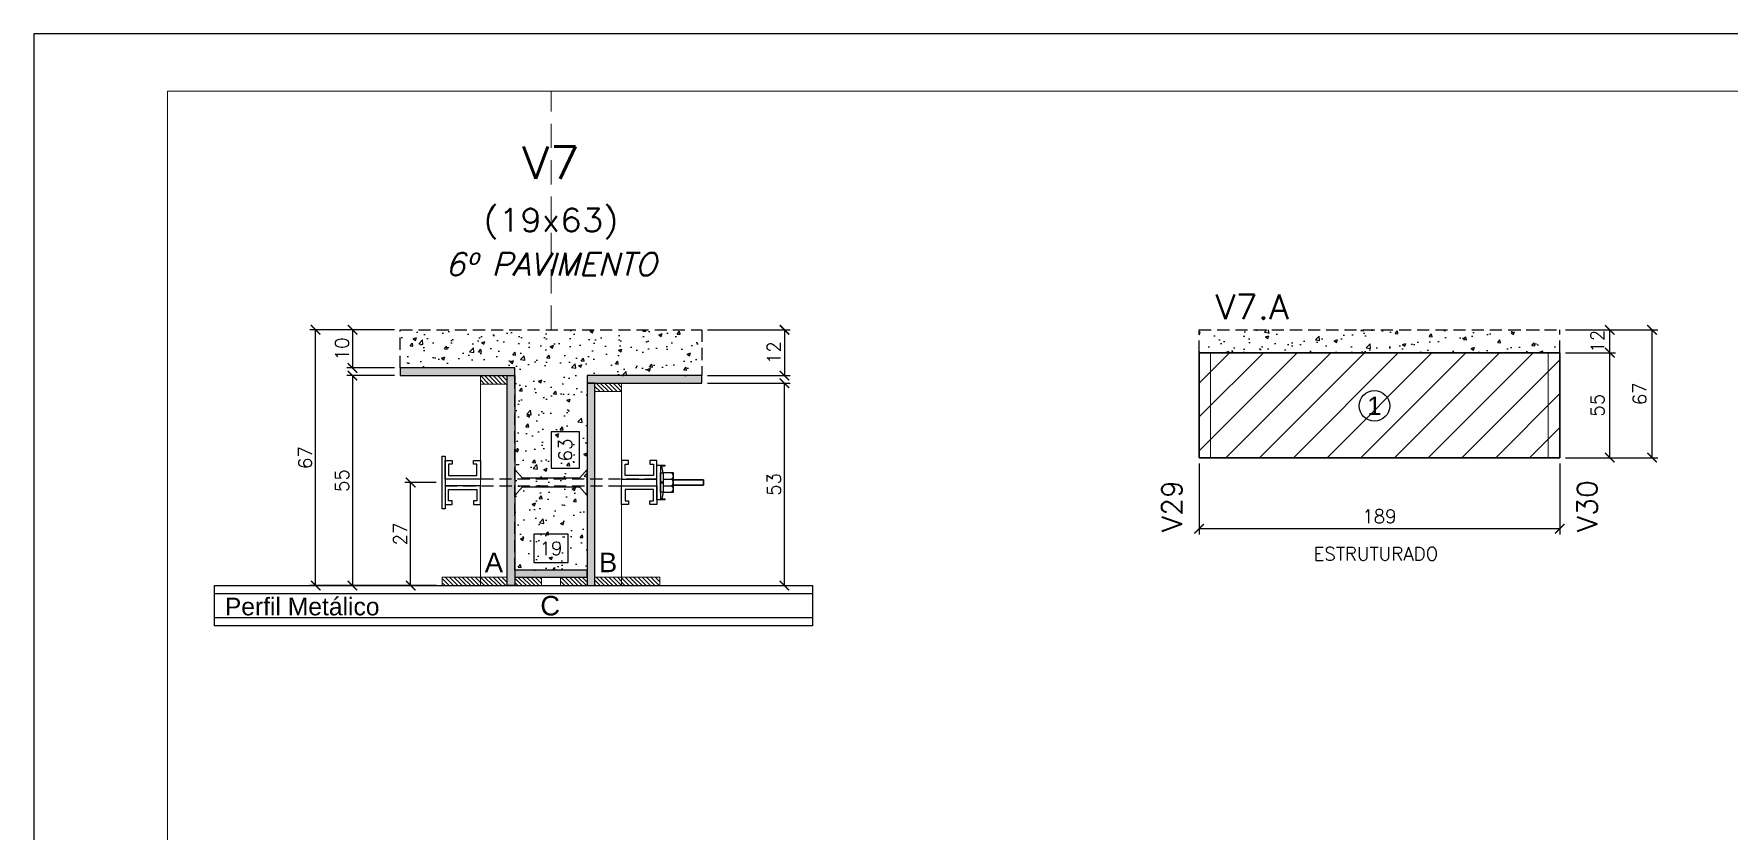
# Model space of a CAD drawing. Extents: x -23436 to 4767, y -4638 to 9755.
# Drawn here: x -20676 to -19788, y 3565 to 3982 of the extents above; entities that cross this region are included whole.
import ezdxf
from ezdxf.enums import TextEntityAlignment as Align

# ---------------------------------------------------------------- set-up
doc = ezdxf.new("R2010")
doc.units = 0
doc.header["$PDMODE"] = 2
doc.header["$PDSIZE"] = 10
doc.linetypes.add('CABLIN', pattern=[0.35, 0.25, -0.1])
doc.linetypes.add('HIDDEN', pattern=[9.525, 6.35, -3.175])
doc.layers.get('0').update_dxf_attribs({"lineweight": 13})
doc.layers.get('Defpoints').update_dxf_attribs({"lineweight": 13})
for name, color, linetype in [('Barra de Ancoragem', 20, 'Continuous'), ('Concreto', 250, 'HIDDEN'), ('Cota', 4, 'Continuous'), ('Cota Seção (2x)', 4, 'Continuous'), ('Hachura', 252, 'CABLIN'), ('MB Logo', 255, 'Continuous'), ('Painéis', 200, 'Continuous'), ('Perfil Metálico', 224, 'Continuous'), ('Reaproveitamento', 251, 'Continuous'), ('Romaneio', 10, 'Continuous'), ('Texto de Titulo', 7, 'Continuous'), ('Texto Qtd Sarr', 242, 'Continuous'), ('Tubo de PVC', 51, 'Continuous')]:
    doc.layers.add(name, color=color, linetype=linetype)
for name, color, linetype, lineweight in [('FOLHA MB', 7, 'Continuous', 13), ('Madeira', 100, 'Continuous', 13), ('Sarr 2.2x7', 40, 'Continuous', 9), ('Texto Seção', 7, 'Continuous', 15)]:
    doc.layers.add(name, color=color, linetype=linetype, lineweight=lineweight)
doc.layers.add('Laje_Perimetro', color=7, linetype='Continuous', plot=False)
doc.styles.add('ARIAL', font='arial.ttf', dxfattribs={"oblique": 15, "height": 25})
doc.styles.add('REGUA-120', font='ROMANS.shx', dxfattribs={"height": 15})
doc.styles.add('ROMANS', font='romans.shx')
doc.dimstyles.new('Cota Paínel', dxfattribs={"dimtxt": 7, "dimasz": 5, "dimexe": 3, "dimexo": 3, "dimgap": 3, "dimtad": 1, "dimdec": 1, "dimzin": 12, "dimdsep": 46, "dimtxsty": 'ROMANS', "dimblk": 'ARCHTICK', "dimcen": 0, "dimclrd": 4, "dimclre": 4, "dimclrt": 1, "dimadec": 1, "dimazin": 3, "dimtfac": 1, "dimtdec": 1, "dimtmove": 0, "dimatfit": 3, "dimldrblk": 'OBLIQUE', "dimfxl": 1, "dimtolj": 1, "dimtzin": 12, "dimarcsym": 0})
doc.dimstyles.new('Cota Seção (2x)', dxfattribs={"dimtxt": 7, "dimasz": 5, "dimexe": 3, "dimexo": 3, "dimgap": 2, "dimtad": 3, "dimdec": 1, "dimlfac": 0.5, "dimzin": 12, "dimdsep": 46, "dimtxsty": 'ROMANS', "dimblk": 'ARCHTICK', "dimcen": 0, "dimclrd": 4, "dimclre": 4, "dimclrt": 1, "dimadec": 1, "dimazin": 3, "dimtfac": 1, "dimtdec": 1, "dimtmove": 0, "dimatfit": 3, "dimldrblk": 'OBLIQUE', "dimfxl": 1, "dimtolj": 1, "dimtzin": 12, "dimarcsym": 0})
doc.dimstyles.new('Cota Seção interna', dxfattribs={"dimtxt": 7, "dimasz": 6, "dimexe": 0.18, "dimexo": 2, "dimgap": -4, "dimtad": 3, "dimdec": 1, "dimlfac": 0.5, "dimzin": 12, "dimdsep": 46, "dimtxsty": 'ROMANS', "dimblk": 'ARCHTICK', "dimcen": 0.09, "dimse1": 1, "dimse2": 1, "dimsd1": 1, "dimsd2": 1, "dimclrd": 180, "dimclre": 5, "dimclrt": 1, "dimadec": 0, "dimazin": 3, "dimtfac": 1, "dimtdec": 1, "dimtofl": 0, "dimtmove": 0, "dimatfit": 3, "dimldrblk": 'ARCHTICK', "dimfxl": 1, "dimtolj": 1, "dimtzin": 0, "dimarcsym": 0})
pattern_1 = [(315, (2532.2894, -4536.3843), (1.12253202, 1.12253202), [])]
pattern_2 = [(315, (2532.2894, -4609.9843), (1.12253202, 1.12253202), [])]

# ---------------------------------------------------------------- blocks, each defined once
blk = doc.blocks.new('A$C169d8357')
at = {"layer": 'FOLHA MB', "color": 1}
for points in [[(0, 1199.94), (0, 149.94), (1485.02, 149.94), (1485.02, 1199.94)], [(70, 1169.94), (70, 179.94), (1455.02, 179.94), (1455.02, 1169.94)]]:
    blk.add_lwpolyline(points, close=True, dxfattribs=at)
blk = doc.blocks.new('titulo1')
at = {"layer": 'Defpoints', "color": 252, "linetype": 'HIDDEN', "ltscale": 2}
blk.add_line((0, 0), (0, 125), dxfattribs=at)
at = {"layer": 'Defpoints', "style": 'ROMANS', "oblique": 15}
blk.add_attdef('FOLHA', text='', height=10, dxfattribs=at).set_placement((0, 15.58), align=Align.MIDDLE_CENTER)
at = {"layer": 'Texto Qtd Sarr', "color": 3, "style": 'ROMANS', "oblique": 15}
for tag, height, p in [('TITULO', 17, (0, 71.45)), ('SEÇÃO', 12, (0, 41.55))]:
    blk.add_attdef(tag, text='', height=height, dxfattribs=at).set_placement(p, align=Align.MIDDLE_CENTER)
blk = doc.blocks.new('*D466')
at = {"layer": 'Cota Seção (2x)', "color": 180, "lineweight": -2, "transparency": 16777216}
for p, q in [((-20396.33, 3720.26), (-20414.33, 3720.26)), ((-20414.33, 3720.26), (-20414.33, 3705.26)), ((-20396.33, 3705.26), (-20396.33, 3720.26)), ((-20414.33, 3705.26), (-20396.33, 3705.26))]:
    blk.add_line(p, q, dxfattribs=at)
at = {"layer": 'Defpoints', "color": 0, "transparency": 16777216}
for p in [(-20424.33, 3701.26), (-20386.33, 3701.26), (-20386.33, 3701.26)]:
    blk.add_point(p, dxfattribs=at)
at = {"layer": 'Cota Seção (2x)', "color": 1, "transparency": 16777216, "insert": (-20405.33, 3712.76), "char_height": 7, "attachment_point": 5, "style": 'ROMANS'}
blk.add_mtext('\\A1;19', dxfattribs=at)
blk = doc.blocks.new('_ArchTick')
at = {"color": 0, "linetype": 'ByBlock', "const_width": 0.15}
blk.add_lwpolyline([(-0.5, -0.5), (0.5, 0.5)], dxfattribs=at)
blk = doc.blocks.new('*D467')
at = {"layer": 'Cota', "color": 4, "lineweight": -2, "transparency": 16777216}
for p, q in [((-20323.33, 3827.26), (-20279.96, 3827.26)), ((-20282.96, 3827.26), (-20282.96, 3803.26)), ((-20323.33, 3803.26), (-20279.96, 3803.26))]:
    blk.add_line(p, q, dxfattribs=at)
at = {"layer": 'Defpoints', "color": 0, "transparency": 16777216}
for p in [(-20326.33, 3827.26), (-20326.33, 3803.26), (-20282.96, 3803.26)]:
    blk.add_point(p, dxfattribs=at)
at = {"layer": 'Cota', "color": 4, "lineweight": -2, "transparency": 16777216, "xscale": 5, "yscale": 5, "zscale": 5}
for p, rotation in [((-20282.96, 3827.26), 90), ((-20282.96, 3803.26), 270)]:
    blk.add_blockref('_ArchTick', p, dxfattribs=dict(at, rotation=rotation))
at = {"layer": 'Cota', "color": 1, "transparency": 16777216, "insert": (-20288.46, 3815.26), "char_height": 7, "attachment_point": 5, "rotation": 90, "style": 'ROMANS'}
blk.add_mtext('\\A1;12', dxfattribs=at)
blk = doc.blocks.new('_OBLIQUE')
at = {"color": 0, "linetype": 'ByBlock', "lineweight": -2}
for p, q in [((0, 0), (-1, 0)), ((-0.5, -0.5), (0.5, 0.5))]:
    blk.add_line(p, q, dxfattribs=at)
blk = doc.blocks.new('DSADSAD')
at = {"layer": 'Barra de Ancoragem'}
for p, q in [((-12990.96, 7698.42), (-13009.22, 7698.42)), ((-13005.1, 7696.87), (-13008.63, 7697.64)), ((-12995.08, 7696.87), (-12991.55, 7697.64))]:
    blk.add_line(p, q, dxfattribs=at)
at = {"layer": 'Barra de Ancoragem', "flags": 128}
for points in [[(-13009.22, 7700.2), (-12990.96, 7700.2), (-12990.96, 7698.42), (-13009.22, 7698.42)], [(-13008.63, 7698.42), (-13008.63, 7696.05), (-13009.22, 7696.05), (-13009.22, 7698.42)], [(-12995.08, 7698.42), (-12995.08, 7696.87), (-13005.1, 7696.87), (-13005.1, 7698.42)], [(-12990.96, 7698.42), (-12990.96, 7696.05), (-12991.55, 7696.05), (-12991.55, 7698.42)]]:
    blk.add_lwpolyline(points, close=True, dxfattribs=at)
for points in [[(-13005.1, 7696.87), (-13005.1, 7691.61), (-12995.08, 7691.61), (-12995.08, 7696.87)], [(-13000.38, 7696.87), (-13000.38, 7698.42), (-12999.79, 7698.42), (-12999.79, 7696.87), (-13000.38, 7696.87), (-12999.79, 7696.87)]]:
    blk.add_lwpolyline(points, dxfattribs=at)
for points in [[(-13001.86, 7696.87), (-13001.86, 7692.79, 0.666667), (-12998.32, 7692.79, 0.666667)], [(-12998.32, 7696.87), (-12998.32, 7692.79, 0.729796), (-12995.08, 7692.79, 0.729796)]]:
    blk.add_lwpolyline(points, format="xyb", dxfattribs=at)
at = {"layer": 'Barra de Ancoragem'}
blk.add_arc((-13003.48, 7693.31), 1.7, 197.75636, 342.24364, dxfattribs=at)
blk = doc.blocks.new('*D468')
at = {"layer": 'Cota', "color": 4, "lineweight": -2, "transparency": 16777216}
for p, q in [((-20465.45, 3747.26), (-20481.9, 3747.26)), ((-20478.9, 3693.26), (-20478.9, 3747.26)), ((-20465.33, 3693.26), (-20481.9, 3693.26))]:
    blk.add_line(p, q, dxfattribs=at)
at = {"layer": 'Defpoints', "color": 0, "transparency": 16777216}
for p in [(-20478.9, 3747.26), (-20462.45, 3747.26), (-20462.33, 3693.26)]:
    blk.add_point(p, dxfattribs=at)
at = {"layer": 'Cota', "color": 4, "lineweight": -2, "transparency": 16777216, "xscale": 5, "yscale": 5, "zscale": 5}
for p, rotation in [((-20478.9, 3747.26), 90), ((-20478.9, 3693.26), 270)]:
    blk.add_blockref('_ArchTick', p, dxfattribs=dict(at, rotation=rotation))
at = {"layer": 'Cota', "color": 1, "transparency": 16777216, "insert": (-20484.4, 3720.26), "char_height": 7, "attachment_point": 5, "rotation": 90, "style": 'ROMANS'}
blk.add_mtext('\\A1;27', dxfattribs=at)
blk = doc.blocks.new('*D469')
at = {"layer": 'Cota', "color": 4, "lineweight": -2, "transparency": 16777216}
for p, q in [((-20487.33, 3827.26), (-20531.71, 3827.26)), ((-20528.71, 3693.26), (-20528.71, 3827.26)), ((-20465.33, 3693.26), (-20531.71, 3693.26))]:
    blk.add_line(p, q, dxfattribs=at)
at = {"layer": 'Defpoints', "color": 0, "transparency": 16777216}
for p in [(-20528.71, 3827.26), (-20484.33, 3827.26), (-20462.33, 3693.26)]:
    blk.add_point(p, dxfattribs=at)
at = {"layer": 'Cota', "color": 4, "lineweight": -2, "transparency": 16777216, "xscale": 5, "yscale": 5, "zscale": 5}
for p, rotation in [((-20528.71, 3827.26), 90), ((-20528.71, 3693.26), 270)]:
    blk.add_blockref('_ArchTick', p, dxfattribs=dict(at, rotation=rotation))
at = {"layer": 'Cota', "color": 1, "transparency": 16777216, "insert": (-20534.21, 3760.26), "char_height": 7, "attachment_point": 5, "rotation": 90, "style": 'ROMANS'}
blk.add_mtext('\\A1;67', dxfattribs=at)
blk = doc.blocks.new('*D470')
at = {"layer": 'Cota', "color": 4, "lineweight": -2, "transparency": 16777216}
for p, q in [((-20323.33, 3799.26), (-20279.96, 3799.26)), ((-20282.96, 3693.26), (-20282.96, 3799.26)), ((-20345.33, 3693.26), (-20279.96, 3693.26))]:
    blk.add_line(p, q, dxfattribs=at)
at = {"layer": 'Defpoints', "color": 0, "transparency": 16777216}
for p in [(-20326.33, 3799.26), (-20282.96, 3799.26), (-20348.33, 3693.26)]:
    blk.add_point(p, dxfattribs=at)
at = {"layer": 'Cota', "color": 4, "lineweight": -2, "transparency": 16777216, "xscale": 5, "yscale": 5, "zscale": 5}
for p, rotation in [((-20282.96, 3799.26), 90), ((-20282.96, 3693.26), 270)]:
    blk.add_blockref('_ArchTick', p, dxfattribs=dict(at, rotation=rotation))
at = {"layer": 'Cota', "color": 1, "transparency": 16777216, "insert": (-20288.46, 3746.26), "char_height": 7, "attachment_point": 5, "rotation": 90, "style": 'ROMANS'}
blk.add_mtext('\\A1;53', dxfattribs=at)
blk = doc.blocks.new('*D471')
at = {"layer": 'Cota Seção (2x)', "color": 180, "lineweight": -2, "transparency": 16777216}
for p, q in [((-20390.33, 3773.76), (-20405.33, 3773.76)), ((-20405.33, 3773.76), (-20405.33, 3754.76)), ((-20390.33, 3754.76), (-20390.33, 3773.76)), ((-20405.33, 3754.76), (-20390.33, 3754.76))]:
    blk.add_line(p, q, dxfattribs=at)
at = {"layer": 'Defpoints', "color": 0, "transparency": 16777216}
for p in [(-20386.33, 3827.26), (-20386.33, 3827.26), (-20386.33, 3701.26)]:
    blk.add_point(p, dxfattribs=at)
at = {"layer": 'Cota Seção (2x)', "color": 1, "transparency": 16777216, "insert": (-20397.83, 3764.26), "char_height": 7, "attachment_point": 5, "rotation": 90, "style": 'ROMANS'}
blk.add_mtext('\\A1;63', dxfattribs=at)
blk = doc.blocks.new('*D472')
at = {"layer": 'Cota', "color": 4, "lineweight": -2, "transparency": 16777216}
for p, q in [((-20487.33, 3827.26), (-20512.39, 3827.26)), ((-20509.39, 3827.26), (-20509.39, 3807.26)), ((-20487.33, 3807.26), (-20512.39, 3807.26))]:
    blk.add_line(p, q, dxfattribs=at)
at = {"layer": 'Defpoints', "color": 0, "transparency": 16777216}
for p in [(-20484.33, 3827.26), (-20509.39, 3807.26), (-20484.33, 3807.26)]:
    blk.add_point(p, dxfattribs=at)
at = {"layer": 'Cota', "color": 4, "lineweight": -2, "transparency": 16777216, "xscale": 5, "yscale": 5, "zscale": 5}
for p, rotation in [((-20509.39, 3827.26), 90), ((-20509.39, 3807.26), 270)]:
    blk.add_blockref('_ArchTick', p, dxfattribs=dict(at, rotation=rotation))
at = {"layer": 'Cota', "color": 1, "transparency": 16777216, "insert": (-20514.89, 3817.26), "char_height": 7, "attachment_point": 5, "rotation": 90, "style": 'ROMANS'}
blk.add_mtext('\\A1;10', dxfattribs=at)
blk = doc.blocks.new('*D473')
at = {"layer": 'Cota', "color": 4, "lineweight": -2, "transparency": 16777216}
for p, q in [((-20487.33, 3803.26), (-20512.39, 3803.26)), ((-20509.39, 3803.26), (-20509.39, 3693.26)), ((-20465.33, 3693.26), (-20512.39, 3693.26))]:
    blk.add_line(p, q, dxfattribs=at)
at = {"layer": 'Defpoints', "color": 0, "transparency": 16777216}
for p in [(-20484.33, 3803.26), (-20509.39, 3693.26), (-20462.33, 3693.26)]:
    blk.add_point(p, dxfattribs=at)
at = {"layer": 'Cota', "color": 4, "lineweight": -2, "transparency": 16777216, "xscale": 5, "yscale": 5, "zscale": 5}
for p, rotation in [((-20509.39, 3803.26), 90), ((-20509.39, 3693.26), 270)]:
    blk.add_blockref('_ArchTick', p, dxfattribs=dict(at, rotation=rotation))
at = {"layer": 'Cota', "color": 1, "transparency": 16777216, "insert": (-20514.89, 3748.26), "char_height": 7, "attachment_point": 5, "rotation": 90, "style": 'ROMANS'}
blk.add_mtext('\\A1;55', dxfattribs=at)
blk = doc.blocks.new('*D482')
at = {"layer": 'Cota', "color": 4, "lineweight": -2, "transparency": 16777216}
for p, q in [((-20065.59, 3757.26), (-20065.59, 3720.04)), ((-19876.59, 3757.26), (-19876.59, 3720.04)), ((-19876.59, 3723.04), (-20065.59, 3723.04))]:
    blk.add_line(p, q, dxfattribs=at)
at = {"layer": 'Defpoints', "color": 0, "transparency": 16777216}
for p in [(-20065.59, 3760.26), (-19876.59, 3760.26), (-20065.59, 3723.04)]:
    blk.add_point(p, dxfattribs=at)
at = {"layer": 'Cota', "color": 4, "lineweight": -2, "transparency": 16777216, "xscale": 5, "yscale": 5, "zscale": 5, "rotation": 180}
blk.add_blockref('_ArchTick', (-20065.59, 3723.04), dxfattribs=at)
at = {"layer": 'Cota', "color": 4, "lineweight": -2, "transparency": 16777216, "xscale": 5, "yscale": 5, "zscale": 5}
blk.add_blockref('_ArchTick', (-19876.59, 3723.04), dxfattribs=at)
at = {"layer": 'Cota', "color": 1, "transparency": 16777216, "insert": (-19971.09, 3729.54), "char_height": 7, "attachment_point": 5, "style": 'ROMANS'}
blk.add_mtext('\\A1;189', dxfattribs=at)
blk = doc.blocks.new('*D483')
at = {"layer": 'Cota', "color": 4, "lineweight": -2, "transparency": 16777216}
for p, q in [((-19873.59, 3815.26), (-19847.33, 3815.26)), ((-19850.33, 3760.26), (-19850.33, 3815.26)), ((-19873.59, 3760.26), (-19847.33, 3760.26))]:
    blk.add_line(p, q, dxfattribs=at)
at = {"layer": 'Defpoints', "color": 0, "transparency": 16777216}
for p in [(-19876.59, 3815.26), (-19850.33, 3815.26), (-19876.59, 3760.26)]:
    blk.add_point(p, dxfattribs=at)
at = {"layer": 'Cota', "color": 4, "lineweight": -2, "transparency": 16777216, "xscale": 5, "yscale": 5, "zscale": 5}
for p, rotation in [((-19850.33, 3815.26), 90), ((-19850.33, 3760.26), 270)]:
    blk.add_blockref('_ArchTick', p, dxfattribs=dict(at, rotation=rotation))
at = {"layer": 'Cota', "color": 1, "transparency": 16777216, "insert": (-19856.83, 3787.76), "char_height": 7, "attachment_point": 5, "rotation": 90, "style": 'ROMANS'}
blk.add_mtext('\\A1;55', dxfattribs=at)
blk = doc.blocks.new('*D484')
at = {"layer": 'Cota', "color": 4, "lineweight": -2, "transparency": 16777216}
for p, q in [((-19873.59, 3827.26), (-19847.33, 3827.26)), ((-19850.33, 3815.26), (-19850.33, 3827.26)), ((-19873.59, 3815.26), (-19847.33, 3815.26))]:
    blk.add_line(p, q, dxfattribs=at)
at = {"layer": 'Defpoints', "color": 0, "transparency": 16777216}
for p in [(-19876.59, 3827.26), (-19850.33, 3827.26), (-19876.59, 3815.26)]:
    blk.add_point(p, dxfattribs=at)
at = {"layer": 'Cota', "color": 4, "lineweight": -2, "transparency": 16777216, "xscale": 5, "yscale": 5, "zscale": 5}
for p, rotation in [((-19850.33, 3827.26), 90), ((-19850.33, 3815.26), 270)]:
    blk.add_blockref('_ArchTick', p, dxfattribs=dict(at, rotation=rotation))
at = {"layer": 'Cota', "color": 1, "transparency": 16777216, "insert": (-19856.83, 3821.26), "char_height": 7, "attachment_point": 5, "rotation": 90, "style": 'ROMANS'}
blk.add_mtext('\\A1;12', dxfattribs=at)
blk = doc.blocks.new('*D485')
at = {"layer": 'Cota', "color": 4, "lineweight": -2, "transparency": 16777216}
for p, q in [((-19873.59, 3827.26), (-19825.18, 3827.26)), ((-19828.18, 3760.26), (-19828.18, 3827.26)), ((-19873.59, 3760.26), (-19825.18, 3760.26))]:
    blk.add_line(p, q, dxfattribs=at)
at = {"layer": 'Defpoints', "color": 0, "transparency": 16777216}
for p in [(-19876.59, 3827.26), (-19828.18, 3827.26), (-19876.59, 3760.26)]:
    blk.add_point(p, dxfattribs=at)
at = {"layer": 'Cota', "color": 4, "lineweight": -2, "transparency": 16777216, "xscale": 5, "yscale": 5, "zscale": 5}
for p, rotation in [((-19828.18, 3827.26), 90), ((-19828.18, 3760.26), 270)]:
    blk.add_blockref('_ArchTick', p, dxfattribs=dict(at, rotation=rotation))
at = {"layer": 'Cota', "color": 1, "transparency": 16777216, "insert": (-19834.68, 3793.76), "char_height": 7, "attachment_point": 5, "rotation": 90, "style": 'ROMANS'}
blk.add_mtext('\\A1;67', dxfattribs=at)

msp = doc.modelspace()

# ---------------------------------------------------------------- hatches: boundary and pattern name
at = {"layer": 'Concreto'}
h = msp.add_hatch(dxfattribs=at)
h.set_pattern_fill('AR-CONC', color=256, scale=2.5)
h.set_pattern_definition([(50, (-1607.701, -3419.665), (17.931505, -1.568803), [1.875, -20.625]), (355, (-1607.701, -3419.665), (-3.468783, 18.804803), [1.5, -16.5]), (100.45144, (-1606.207, -3419.796), (14.462721, 17.236), [1.593505, -17.528553]), (46.1842, (-1607.701, -3414.665), (26.681033, -4.137982), [2.8125, -30.9375]), (96.63564, (-1605.478, -3415.01), (23.36655, 24.352965), [2.39026, -26.292844]), (351.18416, (-1607.7, -3414.665), (23.36655, 24.352965), [2.25, -24.75]), (21, (-1605.201, -3415.915), (14.922676, -10.065472), [1.875, -20.625]), (326, (-1605.201, -3415.915), (6.082883, 18.128751), [1.5, -16.5]), (71.45144, (-1603.958, -3416.754), (21.00556, 8.063279), [1.593505, -17.528553]), (37.5, (-1607.701, -3419.6655), (0.3039964, 8.3223463), [0, -16.3, 0, -16.75, 0, -16.5625]), (7.5, (-1607.701, -3419.6655), (6.5767384, 9.8602928), [0, -9.55, 0, -15.925, 0, -6.3125]), (327.5, (-1613.276, -3419.6655), (13.345561, -0.5638718), [0, -6.25, 0, -19.5, 0, -25.875]), (317.5, (-1615.776, -3419.665), (14.579654, 2.5026246), [0, -8.125, 0, -12.95, 0, -18.375])])
h.paths.add_polyline_path([(-20484.33, 3807.26), (-20484.33, 3827.26), (-20326.33, 3827.26), (-20326.33, 3803.26), (-20386.33, 3803.26), (-20386.33, 3701.26), (-20424.33, 3701.26), (-20424.33, 3807.26)])
h = msp.add_hatch(dxfattribs=at)
h.set_pattern_fill('AR-CONC', color=256, scale=2.5)
h.set_pattern_definition([(50, (-4755.02, -1150), (17.931505, -1.568803), [1.875, -20.625]), (355, (-4755.02, -1150), (-3.468783, 18.804803), [1.5, -16.5]), (100.45144, (-4753.526, -1150.13), (14.462721, 17.236), [1.593505, -17.528553]), (46.1842, (-4755.02, -1145), (26.681033, -4.137982), [2.8125, -30.9375]), (96.63564, (-4752.797, -1145.345), (23.36655, 24.352965), [2.39026, -26.292844]), (351.18416, (-4755.02, -1145), (23.36655, 24.352965), [2.25, -24.75]), (21, (-4752.52, -1146.25), (14.922676, -10.065472), [1.875, -20.625]), (326, (-4752.52, -1146.25), (6.082883, 18.128751), [1.5, -16.5]), (71.45144, (-4751.277, -1147.089), (21.00556, 8.063279), [1.593505, -17.528553]), (37.5, (-4755.0204, -1150), (0.3039964, 8.3223463), [0, -16.3, 0, -16.75, 0, -16.5625]), (7.5, (-4755.02, -1150), (6.5767384, 9.860293), [0, -9.55, 0, -15.925, 0, -6.3125]), (327.5, (-4760.5954, -1150), (13.345561, -0.5638718), [0, -6.25, 0, -19.5, 0, -25.875]), (317.5, (-4763.095, -1150), (14.579654, 2.5026246), [0, -8.125, 0, -12.95, 0, -18.375])])
h.paths.add_polyline_path([(-19876.59, 3827.26), (-20065.59, 3827.26), (-20065.59, 3815.26), (-19876.59, 3815.26)])
at = {"layer": 'Hachura'}
h = msp.add_hatch(color=256, dxfattribs=at)
h.dxf.hatch_style = 1
h.paths.add_polyline_path([(-20424.33, 3803.26), (-20424.33, 3807.26), (-20484.33, 3807.26), (-20484.33, 3803.26)])
h = msp.add_hatch(dxfattribs=at)
h.set_pattern_fill('ANSI31', color=256, scale=0.5, angle=270, style=0)
h.set_pattern_definition([(315, (2532.2894, -4504.3843), (1.12253202, 1.12253202), [])])
h.paths.add_polyline_path([(-20428.33, 3798.86), (-20428.33, 3803.26), (-20442.33, 3803.26), (-20442.33, 3798.86)])
h = msp.add_hatch(color=256, dxfattribs=at)
h.dxf.hatch_style = 1
h.paths.add_polyline_path([(-20428.33, 3803.26), (-20424.33, 3803.26), (-20424.33, 3693.26), (-20428.33, 3693.26)])
h = msp.add_hatch(color=256, dxfattribs=at)
h.dxf.hatch_style = 1
h.paths.add_polyline_path([(-20326.33, 3799.26), (-20326.33, 3803.26), (-20386.33, 3803.26), (-20386.33, 3799.26)])
h = msp.add_hatch(color=256, dxfattribs=at)
h.dxf.hatch_style = 1
h.paths.add_polyline_path([(-20382.33, 3799.26), (-20386.33, 3799.26), (-20386.33, 3693.26), (-20382.33, 3693.26)])
h = msp.add_hatch(dxfattribs=at)
h.set_pattern_fill('ANSI31', color=256, scale=0.5, angle=270, style=0)
h.set_pattern_definition([(315, (2532.2894, -4508.3843), (1.12253202, 1.12253202), [])])
h.paths.add_polyline_path([(-20382.33, 3794.86), (-20382.33, 3799.26), (-20368.33, 3799.26), (-20368.33, 3794.86)])
h = msp.add_hatch(dxfattribs=at)
h.set_pattern_fill('ANSI31', color=256, scale=0.5, angle=270, style=0)
h.set_pattern_definition(pattern_1)
h.paths.add_polyline_path([(-20462.33, 3693.26), (-20462.33, 3697.66), (-20442.33, 3697.66), (-20442.33, 3693.26)])
h = msp.add_hatch(dxfattribs=at)
h.set_pattern_fill('ANSI31', color=256, scale=0.5, angle=270, style=0)
h.set_pattern_definition(pattern_2)
h.paths.add_polyline_path([(-20428.33, 3693.26), (-20428.33, 3697.66), (-20442.33, 3697.66), (-20442.33, 3693.26)])
h = msp.add_hatch(color=256, dxfattribs=at)
h.dxf.hatch_style = 1
h.paths.add_polyline_path([(-20386.33, 3697.66), (-20386.33, 3701.26), (-20424.33, 3701.26), (-20424.33, 3697.66)])
h = msp.add_hatch(dxfattribs=at)
h.set_pattern_fill('ANSI31', color=256, scale=0.5, angle=270, style=0)
h.set_pattern_definition(pattern_1)
h.paths.add_polyline_path([(-20424.33, 3693.26), (-20424.33, 3697.66), (-20410.33, 3697.66), (-20410.33, 3693.26)])
h = msp.add_hatch(dxfattribs=at)
h.set_pattern_fill('ANSI31', color=256, scale=0.5, angle=270, style=0)
h.set_pattern_definition(pattern_1)
h.paths.add_polyline_path([(-20386.33, 3693.26), (-20386.33, 3697.66), (-20400.33, 3697.66), (-20400.33, 3693.26)])
h = msp.add_hatch(dxfattribs=at)
h.set_pattern_fill('ANSI31', color=256, scale=0.5, angle=270, style=0)
h.set_pattern_definition(pattern_2)
h.paths.add_polyline_path([(-20382.33, 3693.26), (-20382.33, 3697.66), (-20368.33, 3697.66), (-20368.33, 3693.26)])
h = msp.add_hatch(dxfattribs=at)
h.set_pattern_fill('ANSI31', color=256, scale=0.5, angle=270, style=0)
h.set_pattern_definition(pattern_1)
h.paths.add_polyline_path([(-20348.33, 3693.26), (-20348.33, 3697.66), (-20368.33, 3697.66), (-20368.33, 3693.26)])
at = {"layer": 'Reaproveitamento'}
h = msp.add_hatch(dxfattribs=at)
h.set_pattern_fill('ANSI31', color=256, scale=100)
h.set_pattern_definition([(45, (0, 0), (-8.838835, 8.838835), [])])
h.paths.add_polyline_path([(-20065.59, 3760.26), (-19876.59, 3760.26), (-19876.59, 3815.26), (-20065.59, 3815.26)])

# ---------------------------------------------------------------- linework, layer by layer
at = {"layer": 'Barra de Ancoragem', "flags": 128}
msp.add_lwpolyline([(-20462.45, 3733.39), (-20462.45, 3761.13), (-20460.85, 3761.13), (-20460.85, 3733.39)], close=True, dxfattribs=at)
at = {"layer": 'Barra de Ancoragem'}
for points in [[(-20460.85, 3758.74), (-20459, 3758.74), (-20457.16, 3758.74), (-20457.16, 3756.89), (-20459, 3756.89), (-20459, 3750.88), (-20444.18, 3750.88), (-20444.18, 3756.89), (-20446.03, 3756.89), (-20446.03, 3758.74), (-20444.18, 3758.74), (-20442.33, 3758.74), (-20442.33, 3749.04), (-20460.85, 3749.04)], [(-20349.81, 3758.74), (-20351.66, 3758.74), (-20353.51, 3758.74), (-20353.51, 3756.89), (-20351.66, 3756.89), (-20351.66, 3750.88), (-20366.48, 3750.88), (-20366.48, 3756.89), (-20364.63, 3756.89), (-20364.63, 3758.74), (-20366.48, 3758.74), (-20368.33, 3758.74), (-20368.33, 3749.04), (-20349.81, 3749.04)], [(-20460.85, 3735.78), (-20459, 3735.78), (-20457.16, 3735.78), (-20457.16, 3737.63), (-20459, 3737.63), (-20459, 3743.64), (-20444.18, 3743.64), (-20444.18, 3737.63), (-20446.03, 3737.63), (-20446.03, 3735.78), (-20444.18, 3735.78), (-20442.33, 3735.78), (-20442.33, 3745.48), (-20460.85, 3745.48)], [(-20349.81, 3735.78), (-20351.66, 3735.78), (-20353.51, 3735.78), (-20353.51, 3737.63), (-20351.66, 3737.63), (-20351.66, 3743.64), (-20366.48, 3743.64), (-20366.48, 3737.63), (-20364.63, 3737.63), (-20364.63, 3735.78), (-20366.48, 3735.78), (-20368.33, 3735.78), (-20368.33, 3745.48), (-20349.81, 3745.48)], [(-20341.22, 3748.73), (-20325.32, 3748.73), (-20325.32, 3745.79), (-20341.22, 3745.79)], [(-20325.32, 3745.79), (-20325.32, 3748.73), (-20341.22, 3748.73), (-20341.22, 3745.79)]]:
    msp.add_lwpolyline(points, close=True, dxfattribs=at)
at = {"layer": 'Barra de Ancoragem', "linetype": 'HIDDEN'}
msp.add_lwpolyline([(-20349.81, 3745.48), (-20349.81, 3749.04), (-20460.85, 3749.04), (-20460.85, 3745.48)], close=True, dxfattribs=at)
at = {"layer": 'Concreto'}
for p, q in [((-20065.59, 3827.26), (-19876.59, 3827.26)), ((-20065.59, 3815.26), (-20065.59, 3827.26)), ((-19876.59, 3815.26), (-19876.59, 3827.26))]:
    msp.add_line(p, q, dxfattribs=at)
msp.add_lwpolyline([(-20484.33, 3807.26), (-20484.33, 3827.26), (-20326.33, 3827.26), (-20326.33, 3803.26), (-20386.33, 3803.26), (-20386.33, 3701.26), (-20424.33, 3701.26), (-20424.33, 3807.26)], close=True, dxfattribs=at)
at = {"layer": 'Laje_Perimetro'}
msp.add_lwpolyline([(-19191.38, 3982.26), (-20676.4, 3982.26), (-20676.4, 2932.26), (-19191.38, 2932.26)], close=True, dxfattribs=at)
at = {"layer": 'Madeira'}
for points in [[(-20428.33, 3798.86), (-20428.33, 3803.26), (-20442.33, 3803.26), (-20442.33, 3798.86)], [(-20428.33, 3803.26), (-20442.33, 3803.26), (-20442.33, 3693.26), (-20428.33, 3693.26)], [(-20382.33, 3794.86), (-20382.33, 3799.26), (-20368.33, 3799.26), (-20368.33, 3794.86)], [(-20382.33, 3799.26), (-20368.33, 3799.26), (-20368.33, 3693.26), (-20382.33, 3693.26)], [(-20462.33, 3693.26), (-20462.33, 3697.66), (-20442.33, 3697.66), (-20442.33, 3693.26)], [(-20428.33, 3693.26), (-20428.33, 3697.66), (-20442.33, 3697.66), (-20442.33, 3693.26)], [(-20424.33, 3693.26), (-20424.33, 3697.66), (-20410.33, 3697.66), (-20410.33, 3693.26)], [(-20386.33, 3693.26), (-20386.33, 3697.66), (-20400.33, 3697.66), (-20400.33, 3693.26)], [(-20382.33, 3693.26), (-20382.33, 3697.66), (-20368.33, 3697.66), (-20368.33, 3693.26)], [(-20348.33, 3693.26), (-20348.33, 3697.66), (-20368.33, 3697.66), (-20368.33, 3693.26)]]:
    msp.add_lwpolyline(points, close=True, dxfattribs=at)
at = {"layer": 'Painéis'}
for p, q in [((-20065.59, 3815.26), (-19876.59, 3815.26)), ((-20065.59, 3760.26), (-20065.59, 3815.26)), ((-19876.59, 3815.26), (-19876.59, 3760.26)), ((-19876.59, 3760.26), (-20065.59, 3760.26))]:
    msp.add_line(p, q, dxfattribs=at)
for points in [[(-20065.59, 3760.26), (-19876.59, 3760.26), (-19876.59, 3815.26), (-20065.59, 3815.26)], [(-20424.33, 3803.26), (-20424.33, 3807.26), (-20484.33, 3807.26), (-20484.33, 3803.26)], [(-20428.33, 3803.26), (-20424.33, 3803.26), (-20424.33, 3693.26), (-20428.33, 3693.26)], [(-20326.33, 3799.26), (-20326.33, 3803.26), (-20386.33, 3803.26), (-20386.33, 3799.26)], [(-20382.33, 3799.26), (-20386.33, 3799.26), (-20386.33, 3693.26), (-20382.33, 3693.26)], [(-20386.33, 3697.66), (-20386.33, 3701.26), (-20424.33, 3701.26), (-20424.33, 3697.66)]]:
    msp.add_lwpolyline(points, close=True, dxfattribs=at)
at = {"layer": 'Perfil Metálico'}
msp.add_lwpolyline([(-20268.32, 3672.19), (-20581.66, 3672.19), (-20581.66, 3693.26), (-20268.32, 3693.26)], close=True, dxfattribs=at)
for points in [[(-20581.66, 3689.1), (-20268.32, 3689.1)], [(-20268.32, 3676.35), (-20581.66, 3676.35)]]:
    msp.add_lwpolyline(points, dxfattribs=at)
at = {"layer": 'Romaneio'}
msp.add_circle((-19973.7, 3787.43), 8, dxfattribs=at)
at = {"layer": 'Sarr 2.2x7', "color": 50}
for p, q in [((-20065.59, 3760.26), (-20065.59, 3815.26)), ((-20065.59, 3815.26), (-20062.59, 3815.26)), ((-20059.59, 3815.26), (-20062.59, 3815.26)), ((-20059.59, 3760.26), (-20059.59, 3815.26)), ((-19882.59, 3760.26), (-19882.59, 3815.26)), ((-19882.59, 3815.26), (-19879.59, 3815.26)), ((-19876.59, 3815.26), (-19879.59, 3815.26)), ((-19876.59, 3760.26), (-19876.59, 3815.26)), ((-20065.59, 3760.26), (-20062.59, 3760.26)), ((-20059.59, 3760.26), (-20062.59, 3760.26)), ((-19882.59, 3760.26), (-19879.59, 3760.26)), ((-19876.59, 3760.26), (-19879.59, 3760.26))]:
    msp.add_line(p, q, dxfattribs=at)
at = {"layer": 'Tubo de PVC'}
msp.add_lwpolyline([(-20424.33, 3754.04), (-20424.33, 3754.04), (-20424.33, 3740.48), (-20420.33, 3744.98), (-20390.33, 3744.98), (-20386.33, 3740.48), (-20386.33, 3754.04), (-20390.33, 3749.54), (-20420.33, 3749.54)], close=True, dxfattribs=at)

# ---------------------------------------------------------------- block references
at = {"layer": 'Barra de Ancoragem', "rotation": 90.00000000000001}
msp.add_blockref('DSADSAD', (-12649.6, 16747.35), dxfattribs=at)
at = {"layer": 'MB Logo'}
msp.add_blockref('A$C169d8357', (-20676.4, 2782.32), dxfattribs=at)
at = {"layer": 'Texto Seção'}
ref = msp.add_blockref('titulo1', (-20405.33, 3827.26), dxfattribs=at)
ref.add_attrib('TITULO', 'V7', dxfattribs={"layer": 'Texto de Titulo', "color": 7, "height": 17, "style": 'ROMANS', "width": 1.1}).set_placement((-20405.33, 3914.76), align=Align.MIDDLE_CENTER)
ref.add_attrib('SEÇÃO', '(19x63)', dxfattribs={"layer": 'Texto de Titulo', "color": 7, "height": 12, "style": 'ROMANS', "width": 1.1}).set_placement((-20405.33, 3884.76), align=Align.MIDDLE_CENTER)
ref.add_attrib('REAPROVEITAMENTO', '6º PAVIMENTO', dxfattribs={"layer": 'Texto de Titulo', "color": 7, "height": 12, "style": 'ROMANS', "oblique": 15}).set_placement((-20405.33, 3861.63), align=Align.MIDDLE_CENTER)

# ---------------------------------------------------------------- texts
at = {"layer": 'Painéis', "color": 1, "insert": (-19972.96, 3709.89), "char_height": 7, "attachment_point": 5, "style": 'ROMANS'}
msp.add_mtext('\\A1;ESTRUTURADO', dxfattribs=at)
at = {"layer": 'Romaneio', "color": 0, "style": 'ARIAL'}
msp.add_text('1', height=9.6, dxfattribs=at).set_placement((-19973.7, 3787.43), align=Align.MIDDLE_CENTER)
at = {"layer": 'Texto Seção', "style": 'REGUA-120', "width": 1.05}
msp.add_text('V7.A', height=13, dxfattribs=at).set_placement((-20057.05, 3832.78))
for s, p in [('V29', (-20079.91, 3734.93)), ('V30', (-19862.22, 3734.93))]:
    msp.add_text(s, height=10.4, rotation=90, dxfattribs=at).set_placement(p, align=Align.MIDDLE_CENTER)
at = {"layer": 'Texto Seção', "color": 0, "linetype": 'Continuous', "style": 'ARIAL'}
for s, p in [('A', (-20435.26, 3705.39)), ('B', (-20375.4, 3705.39)), ('C', (-20405.77, 3682.72))]:
    msp.add_text(s, height=10.22, dxfattribs=at).set_placement(p, align=Align.MIDDLE_CENTER)
at = {"layer": 'Texto Seção', "style": 'ARIAL'}
msp.add_text('Perfil Metálico', height=9.24, dxfattribs=at).set_placement((-20535.77, 3682.28), align=Align.MIDDLE_CENTER)

# ---------------------------------------------------------------- dimensions: what is measured, and where the dimension line sits
at = {"layer": 'Cota'}
for base, p1, p2, dimstyle, picture, middle in [((-20528.71, 3827.26), (-20462.33, 3693.26), (-20484.33, 3827.26), 'Cota Seção (2x)', '*D469', (-20534.21, 3760.26)), ((-20509.39, 3807.26), (-20484.33, 3827.26), (-20484.33, 3807.26), 'Cota Seção (2x)', '*D472', (-20514.89, 3817.26)), ((-20282.96, 3803.26), (-20326.33, 3827.26), (-20326.33, 3803.26), 'Cota Seção (2x)', '*D467', (-20288.46, 3815.26)), ((-19828.18, 3827.26), (-19876.59, 3760.26), (-19876.59, 3827.26), 'Cota Paínel', '*D485', (-19834.68, 3793.76)), ((-19850.33, 3815.26), (-19876.59, 3760.26), (-19876.59, 3815.26), 'Cota Paínel', '*D483', (-19856.83, 3787.76)), ((-20509.39, 3693.26), (-20484.33, 3803.26), (-20462.33, 3693.26), 'Cota Seção (2x)', '*D473', (-20514.89, 3748.26)), ((-20282.96, 3799.26), (-20348.33, 3693.26), (-20326.33, 3799.26), 'Cota Seção (2x)', '*D470', (-20288.46, 3746.26)), ((-20478.9, 3747.26), (-20462.33, 3693.26), (-20462.45, 3747.26), 'Cota Seção (2x)', '*D468', (-20484.4, 3720.26))]:
    dim = msp.add_linear_dim(base=base, p1=p1, p2=p2, angle=90, dimstyle=dimstyle, dxfattribs=at)
    dim.commit()
    dim.dimension.update_dxf_attribs({"geometry": picture, "text_midpoint": middle})
dim = msp.add_linear_dim(base=(-19850.33, 3827.26), p1=(-19876.59, 3815.26), p2=(-19876.59, 3827.26), angle=90, dimstyle='Cota Paínel', dxfattribs=at)
dim.commit()
dim.dimension.update_dxf_attribs({"geometry": '*D484', "text_midpoint": (-19850.33, 3821.26), "dimtype": 160})
dim = msp.add_linear_dim(base=(-20065.59, 3723.04), p1=(-19876.59, 3760.26), p2=(-20065.59, 3760.26), dimstyle='Cota Paínel', dxfattribs=at)
dim.commit()
dim.dimension.update_dxf_attribs({"geometry": '*D482', "text_midpoint": (-19971.09, 3729.54)})
at = {"layer": 'Cota Seção (2x)'}
dim = msp.add_linear_dim(base=(-20386.33, 3827.26), p1=(-20386.33, 3701.26), p2=(-20386.33, 3827.26), angle=90, dimstyle='Cota Seção interna', dxfattribs=at)
dim.commit()
dim.dimension.update_dxf_attribs({"geometry": '*D471', "text_midpoint": (-20397.83, 3764.26)})
dim = msp.add_linear_dim(base=(-20386.33, 3701.26), p1=(-20424.33, 3701.26), p2=(-20386.33, 3701.26), dimstyle='Cota Seção interna', dxfattribs=at)
dim.commit()
dim.dimension.update_dxf_attribs({"geometry": '*D466', "text_midpoint": (-20405.33, 3712.76)})

doc.saveas('drawing.dxf')
